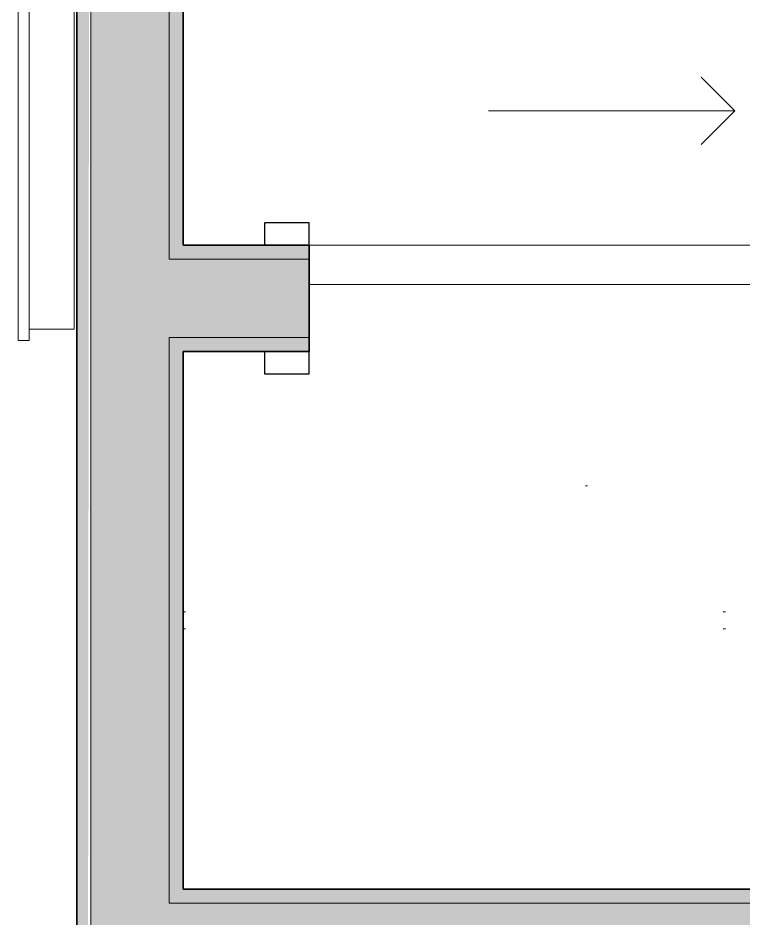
# Model space of a CAD drawing. Header units: inches. Extents: x 6 to 8416, y -388 to 6104.
# Drawn here: x 4542.04 to 4574.44, y 1202.48 to 1242.7 of the extents above; entities that cross this region are included whole.
import ezdxf

# ---------------------------------------------------------------- set-up
doc = ezdxf.new("R2010")
doc.units = ezdxf.units.IN
doc.header["$MEASUREMENT"] = 0
doc.linetypes.add('Dot 1_16_', pattern=[24, 0, -24])
for name, color, linetype, lineweight in [('A-DOOR', 31, 'Continuous', 18), ('A-DOOR-FRAM', 31, 'Continuous', 25), ('A-WALL', 113, 'Continuous', 25), ('A-WALL-PATT', 111, 'Continuous', 35), ('I-WALL', 2, 'Continuous', 25), ('Q-CASE', 31, 'Continuous', 18), ('Q-SPCQ', 91, 'Continuous', 18)]:
    doc.layers.add(name, color=color, linetype=linetype, lineweight=lineweight)

# ---------------------------------------------------------------- blocks, each defined once
blk = doc.blocks.new('CW Closet Shelf-AM - CW Closet Shelf-AM-6227771-LEVEL 3 - PLAN Copy 1 Copy 1')
at = {"layer": 'Q-CASE', "linetype": 'Dot 1_16_', "lineweight": 9}
for p, q in [((33.863, 42), (-32.387, 42)), ((-32.387, 42), (-32.387, 24)), ((-32.387, 36.375), (33.863, 36.375)), ((-32.387, 35.625), (33.863, 35.625)), ((-32.387, 24), (33.863, 24))]:
    blk.add_line(p, q, dxfattribs=at)
blk = doc.blocks.new('Unit-Double-Sliding-Flush-ICC ADA-AM - 56_ x 84_-FG-NR __U-S2 _ SLIDING CLOSET_-5466156-LEVEL 3 - PLAN Copy 1 Copy 1')
at = {"layer": 'A-DOOR', "lineweight": 9}
for p, q in [((-10.5, 14.875), (-9, 13.375)), ((-20, 13.375), (-9, 13.375)), ((-9, 13.375), (-10.5, 11.875)), ((1, 7.375), (-28, 7.375)), ((-28, 7.375), (-28, 5.625)), ((1, 7.375), (1, 5.625)), ((-28, 5.625), (-1, 5.625)), ((-1, 5.625), (1, 5.625)), ((1, 5.625), (-1, 5.625)), ((-1, 3.875), (-1, 5.625)), ((28, 5.625), (1, 5.625)), ((28, 3.875), (28, 5.625)), ((-1, 3.875), (28, 3.875)), ((9, -1), (10.5, 0.5)), ((10.5, -2.5), (9, -1)), ((20, -1), (9, -1))]:
    blk.add_line(p, q, dxfattribs=at)
at = {"layer": 'A-DOOR'}
for p, q in [((1, 7.375), (-28, 7.375)), ((-28, 7.375), (-28, 5.625)), ((1, 5.625), (1, 7.375)), ((-28, 5.625), (1, 5.625)), ((28, 5.625), (-1, 5.625)), ((-1, 5.625), (-1, 3.875)), ((28, 3.875), (28, 5.625)), ((-1, 3.875), (28, 3.875))]:
    blk.add_line(p, q, dxfattribs=at)
at = {"layer": 'A-DOOR-FRAM'}
for p, q in [((-28, 8.375), (-30, 8.375)), ((-30, 8.375), (-30, 7.375)), ((-28, 7.375), (-28, 8.375)), ((30, 8.375), (28, 8.375)), ((28, 8.375), (28, 7.375)), ((30, 7.375), (30, 8.375)), ((-30, 7.375), (-28, 7.375)), ((28, 7.375), (30, 7.375)), ((-28, 2.625), (-30, 2.625)), ((-30, 2.625), (-30, 1.625)), ((-28, 1.625), (-28, 2.625)), ((30, 2.625), (28, 2.625)), ((28, 2.625), (28, 1.625)), ((30, 1.625), (30, 2.625)), ((-30, 1.625), (-28, 1.625)), ((28, 1.625), (30, 1.625))]:
    blk.add_line(p, q, dxfattribs=at)
at = {"layer": 'A-DOOR-FRAM', "lineweight": 18}
for p, q in [((-28, 8.375), (-30, 8.375)), ((-30, 8.375), (-30, 7.375)), ((-28, 8.375), (-28, 7.375)), ((30, 8.375), (28, 8.375)), ((28, 8.375), (28, 7.375)), ((30, 8.375), (30, 7.375)), ((-30, 7.375), (-28, 7.375)), ((28, 7.375), (30, 7.375)), ((-28, 2.625), (-30, 2.625)), ((-30, 2.625), (-30, 1.625)), ((-28, 2.625), (-28, 1.625)), ((30, 2.625), (28, 2.625)), ((28, 2.625), (28, 1.625)), ((30, 2.625), (30, 1.625)), ((-30, 1.625), (-28, 1.625)), ((28, 1.625), (30, 1.625))]:
    blk.add_line(p, q, dxfattribs=at)
blk = doc.blocks.new('FR TV-AM - 50_-V551-LEVEL 3 - PLAN Copy 1 Copy 1')
at = {"layer": 'Q-SPCQ'}
for p, q in [((23.75, 0), (-19.25, 0)), ((-19.25, 0), (-19.25, -2)), ((23.75, -2), (23.75, 0)), ((-19.25, -2), (-19.75, -2)), ((-19.75, -2), (-19.75, -2.5)), ((-19.25, -2), (23.75, -2)), ((24.25, -2), (23.75, -2)), ((24.25, -2.5), (24.25, -2)), ((-19.75, -2.5), (24.25, -2.5)), ((-19.75, -2.5), (24.25, -2.5))]:
    blk.add_line(p, q, dxfattribs=at)

msp = doc.modelspace()

# ---------------------------------------------------------------- hatches: boundary and pattern name
at = {"layer": 'A-WALL-PATT', "lineweight": 25, "transparency": 33554560}
msp.add_hatch(color=10, dxfattribs=at).paths.add_polyline_path([(4544.73053685, 1199.06077679), (4545.16533733, 1199.06077679), (4545.29033733, 1328.93577679), (4544.66533733, 1328.93577679), (4544.66533733, 1199.06077679)])
at = {"layer": 'A-WALL-PATT', "transparency": 33554560}
h = msp.add_hatch(color=10, dxfattribs=at)
h.paths.add_polyline_path([(4548.79033733, 1203.18577679), (4549.41533733, 1203.18577679), (4549.41533733, 1228.43577679), (4548.79033733, 1228.43577679), (4548.79033733, 1206.94943581)])
h.paths.add_polyline_path([(4549.41533733, 1231.93577679), (4549.41533733, 1328.93577679), (4548.79033733, 1328.93577679), (4548.79033733, 1231.93577679)])
h = msp.add_hatch(color=10, dxfattribs=at)
h.paths.add_polyline_path([(4549.41533733, 1231.93577679), (4555.04033733, 1231.93577679), (4555.04033733, 1232.56077679), (4549.41533733, 1232.56077679)])
h.paths.add_polyline_path([(4619.79033733, 1231.93577679), (4620.41533733, 1231.93577679), (4620.41533733, 1232.56077679), (4611.04033733, 1232.56077679), (4611.04033733, 1231.93577679), (4612.21553685, 1231.93577679)])
at = {"layer": 'A-WALL-PATT', "lineweight": 25, "transparency": 33554560}
h = msp.add_hatch(color=10, dxfattribs=at)
h.paths.add_polyline_path([(4549.41533733, 1227.81077679), (4555.04033733, 1227.81077679), (4555.04033733, 1228.43577679), (4549.41533733, 1228.43577679)])
h.paths.add_polyline_path([(4615.66533733, 1227.81077679), (4616.29033733, 1227.81077679), (4616.29033733, 1228.43577679), (4611.04033733, 1228.43577679), (4611.04033733, 1227.81077679), (4612.21553685, 1227.81077679)])
at = {"layer": 'A-WALL-PATT', "transparency": 33554560}
msp.add_hatch(color=10, dxfattribs=at).paths.add_polyline_path([(4549.41533733, 1203.18577679), (4615.66533733, 1203.18577679), (4615.66533733, 1203.81077679), (4549.41533733, 1203.81077679)])
at = {"layer": 'I-WALL', "transparency": 33554560}
for points in [[(4545.29033733, 1199.68577679), (4548.79033733, 1199.68577679), (4548.79033733, 1328.93577679), (4545.29033733, 1328.93577679), (4545.29033733, 1206.94943581)], [(4549.41533733, 1199.68577679), (4616.29033733, 1199.68577679), (4616.29033733, 1203.18577679), (4548.79033733, 1203.18577679), (4548.79033733, 1199.68577679)]]:
    msp.add_hatch(color=10, dxfattribs=at).paths.add_polyline_path(points)
h = msp.add_hatch(color=10, dxfattribs=at)
h.paths.add_polyline_path([(4548.79033733, 1228.43577679), (4555.04033733, 1228.43577679), (4555.04033733, 1231.93577679), (4548.79033733, 1231.93577679)])
h.paths.add_polyline_path([(4612.21553685, 1228.43577679), (4619.79033733, 1228.43577679), (4619.79033733, 1231.93577679), (4611.04033733, 1231.93577679), (4611.04033733, 1228.43577679)])

# ---------------------------------------------------------------- linework, layer by layer
at = {"layer": 'A-WALL', "lineweight": 9}
for p, q in [((4545.29033733, 1199.68577679), (4545.29033733, 1328.93577679)), ((4548.79033733, 1231.93577679), (4548.79033733, 1328.93577679)), ((4555.04033733, 1231.93577679), (4548.79033733, 1231.93577679)), ((4548.79033733, 1203.18577679), (4548.79033733, 1228.43577679)), ((4555.04033733, 1228.43577679), (4548.79033733, 1228.43577679)), ((4616.29033733, 1203.18577679), (4548.79033733, 1203.18577679))]:
    msp.add_line(p, q, dxfattribs=at)
at = {"layer": 'I-WALL', "lineweight": 35}
for p, q in [((4544.66533733, 1328.93577679), (4544.66533733, 1199.06077679)), ((4549.41533733, 1232.56077679), (4549.41533733, 1328.93577679)), ((4555.04033733, 1232.56077679), (4549.41533733, 1232.56077679)), ((4555.04033733, 1227.81077679), (4555.04033733, 1232.56077679)), ((4549.41533733, 1203.81077679), (4549.41533733, 1227.81077679)), ((4549.41533733, 1227.81077679), (4555.04033733, 1227.81077679)), ((4615.66533733, 1203.81077679), (4549.41533733, 1203.81077679))]:
    msp.add_line(p, q, dxfattribs=at)

# ---------------------------------------------------------------- block references
at = {"layer": 'A-DOOR'}
msp.add_blockref('Unit-Double-Sliding-Flush-ICC ADA-AM - 56_ x 84_-FG-NR __U-S2 _ SLIDING CLOSET_-5466156-LEVEL 3 - PLAN Copy 1 Copy 1', (4583.04033733, 1225.18577679), dxfattribs=at)
at = {"layer": 'Q-CASE'}
msp.add_blockref('CW Closet Shelf-AM - CW Closet Shelf-AM-6227771-LEVEL 3 - PLAN Copy 1 Copy 1', (4581.80263241, 1179.81077679), dxfattribs=at)
at = {"layer": 'Q-SPCQ', "rotation": 269.9999999999997}
msp.add_blockref('FR TV-AM - 50_-V551-LEVEL 3 - PLAN Copy 1 Copy 1', (4544.54033733, 1252.56077679), dxfattribs=at)

doc.saveas('drawing.dxf')
